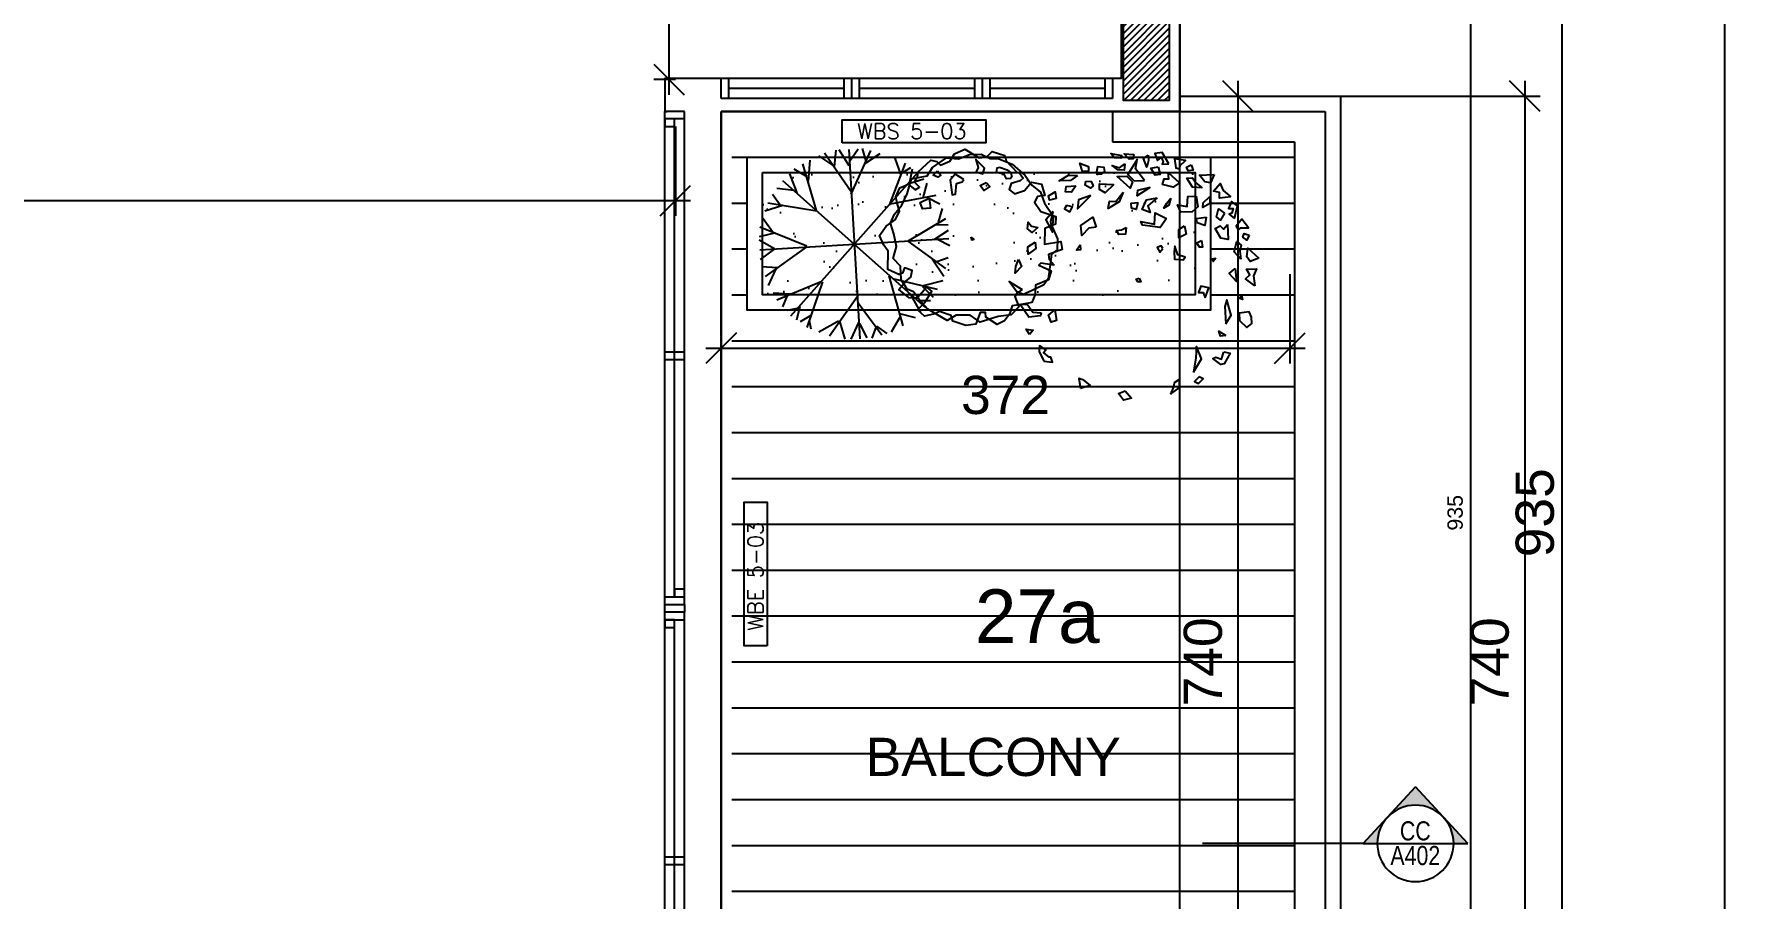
# Model space of a CAD drawing. Extents: x -0.9 to 45.6, y -8.7 to 61.5.
# Drawn here: x 34.41 to 45.57, y 5.65 to 11.3 of the extents above; entities that cross this region are included whole.
import ezdxf
from ezdxf.enums import TextEntityAlignment as Align

# ---------------------------------------------------------------- set-up
doc = ezdxf.new("R2010")
doc.units = 0
doc.header["$MEASUREMENT"] = 0
doc.header["$PDMODE"] = 35
doc.header["$PDSIZE"] = 0.3
doc.layers.get('0').update_dxf_attribs({"linetype": 'CONTINUOUS'})
doc.layers.get('DEFPOINTS').update_dxf_attribs({"linetype": 'CONTINUOUS'})
for name, color, linetype in [('60%', 7, 'CONTINUOUS'), ('A-ALU', 9, 'CONTINUOUS'), ('A-ANNO-SECT-TAG', 7, 'CONTINUOUS'), ('A-AREAS', 6, 'CONTINUOUS'), ('A-AREAS-TXT', 6, 'CONTINUOUS'), ('A-BALUST', 1, 'CONTINUOUS'), ('a-dim', 3, 'CONTINUOUS'), ('A-HATCH-CONC', 8, 'CONTINUOUS'), ('A-N-WINDOW', 3, 'CONTINUOUS'), ('A-NOMENCLATURE', 3, 'CONTINUOUS'), ('A-PLASTER', 8, 'CONTINUOUS'), ('A-PROJECTION', 9, 'CONTINUOUS'), ('A-TILES', 137, 'CONTINUOUS'), ('A-TREES', 63, 'CONTINUOUS'), ('AXIS_100$0$A-axe-dim-100', 3, 'CONTINUOUS'), ('AXIS_50$0$A-DIM-AXIS-50', 3, 'CONTINUOUS'), ('Parcelle$0$N-PLOT', 5, 'CONTINUOUS'), ('S-2ND-3RD-4-5-6TH$0$A-STR 2-3-4-5-6', 2, 'CONTINUOUS'), ('S-2ND-3RD-4-5-6TH$0$N-PLOT', 5, 'CONTINUOUS')]:
    doc.layers.add(name, color=color, linetype=linetype)
doc.styles.add('A100-STEXT', font='arial.ttf', dxfattribs={"height": 0.25})
doc.styles.add('ATTR', font='romans.shx', dxfattribs={"width": 0.8, "height": 0.7})
doc.styles.add('AXIS_100$0$STYLE1', font='arial.ttf')
doc.styles.add('AXIS_50$0$STYLE1', font='arial.ttf')
doc.styles.add('BLOCK', font='arial.ttf', dxfattribs={"width": 0.8, "height": 0.25})
doc.styles.add('ROMANS', font='romans__.ttf')
doc.dimstyles.new('A100-DIM', dxfattribs={"dimtxt": 0.25, "dimasz": 0.2, "dimexe": 0.1, "dimexo": 0.3, "dimgap": 0.1, "dimtad": 1, "dimlfac": 100, "dimrnd": 0.5, "dimdsep": 46, "dimtxsty": 'A100-STEXT', "dimblk1": 'OBLIQUE', "dimblk2": 'OBLIQUE', "dimsah": 1, "dimcen": -0.05, "dimdle": 0.1, "dimclrd": 15, "dimclre": 15, "dimclrt": 256, "dimadec": 0, "dimazin": 0, "dimtfac": 0.28, "dimtix": 1, "dimtmove": 2, "dimatfit": 3, "dimldrblk": 'OBLIQUE', "dimfxl": 1, "dimtolj": 1, "dimarcsym": 0})
doc.dimstyles.new('AXIS_100$0$A50-DIM', dxfattribs={"dimtxt": 0.1, "dimasz": 0.05, "dimexe": 0.05, "dimexo": 0.1, "dimgap": 0.05, "dimtad": 1, "dimlfac": 100, "dimrnd": 0.5, "dimdsep": 46, "dimtxsty": 'AXIS_100$0$STYLE1', "dimblk": 'AXIS_100$0$_OBLIQUE', "dimcen": 0.05, "dimdle": 0.05, "dimclrd": 35, "dimclre": 35, "dimclrt": 256, "dimadec": 0, "dimazin": 0, "dimtfac": 1.4, "dimtix": 1, "dimtmove": 2, "dimatfit": 3, "dimldrblk": 'AXIS_100$0$_Open90', "dimfxl": 1, "dimtolj": 1, "dimarcsym": 0})
doc.dimstyles.new('AXIS_50$0$A50-DIM', dxfattribs={"dimtxt": 0.1, "dimasz": 0.05, "dimexe": 0.05, "dimexo": 0.1, "dimgap": 0.05, "dimtad": 1, "dimlfac": 100, "dimrnd": 0.5, "dimdsep": 46, "dimtxsty": 'AXIS_50$0$STYLE1', "dimblk": 'AXIS_50$0$_OBLIQUE', "dimcen": 0.05, "dimdle": 0.05, "dimclrd": 35, "dimclre": 35, "dimclrt": 256, "dimadec": 0, "dimazin": 0, "dimtfac": 1.4, "dimtix": 1, "dimtmove": 2, "dimatfit": 3, "dimldrblk": 'AXIS_50$0$_Open90', "dimfxl": 1, "dimtolj": 1, "dimarcsym": 0})
doc.dimstyles.new('dim-law', dxfattribs={"dimtxt": 0.25, "dimasz": 0.2, "dimexe": 0.1, "dimexo": 0.3, "dimgap": 0.1, "dimtad": 1, "dimlfac": 100, "dimdsep": 46, "dimtxsty": 'A100-STEXT', "dimblk1": 'OBLIQUE', "dimblk2": 'OBLIQUE', "dimsah": 1, "dimcen": -0.05, "dimdle": 0.1, "dimclrd": 15, "dimclre": 15, "dimclrt": 256, "dimadec": 0, "dimazin": 0, "dimtfac": 0.28, "dimtix": 1, "dimtmove": 2, "dimatfit": 3, "dimldrblk": 'OBLIQUE', "dimfxl": 0.1, "dimtolj": 1, "dimarcsym": 0})

# ---------------------------------------------------------------- blocks, each defined once
blk = doc.blocks.new('DEC6')
for points in [[(-54.284, 20.69), (-46.215, 15.988), (-45.848, 14.107), (-55.018, 16.458), (-57.585, 10.345), (-52.817, 1.881), (-56.485, -3.291), (-58.319, -8.934), (-54.284, -13.636), (-49.149, -19.279), (-51.35, -24.921), (-51.35, -30.564), (-49.149, -35.736), (-39.979, -36.677), (-37.779, -34.326), (-34.845, -36.677), (-37.412, -44.67), (-32.644, -49.843), (-23.841, -53.134), (-20.54, -50.783), (-12.471, -53.605), (-11.004, -56.896), (-6.602, -62.539), (0, -62.069), (-0.734, -55.015), (0.367, -46.081), (4.768, -46.081), (5.135, -55.956), (9.536, -59.247), (18.706, -59.247), (18.706, -51.724), (17.605, -47.492), (19.806, -43.26), (24.941, -45.141), (23.841, -48.902), (25.308, -51.253), (33.377, -53.134), (41.08, -43.26), (45.848, -41.849), (52.45, -38.558), (52.817, -30.564), (50.616, -23.04), (52.083, -16.928), (56.851, -13.636), (60.152, -10.815), (61.986, -4.232), (59.052, 1.411), (52.817, 1.411), (51.716, 4.703), (56.485, 5.173), (57.218, 9.405), (59.052, 12.226), (57.218, 23.982), (53.55, 25.862), (49.883, 25.392), (46.582, 31.505), (47.315, 37.618), (43.647, 44.671), (32.277, 46.082), (28.609, 49.844), (27.876, 55.016), (19.439, 58.308), (16.505, 55.956), (5.502, 54.546), (4.401, 55.486), (0, 54.076), (0.367, 51.254), (4.034, 46.082), (2.567, 41.85), (-2.201, 41.85), (-6.236, 47.963), (-6.236, 55.486), (-12.471, 58.778), (-19.073, 54.076), (-15.772, 50.314), (-16.505, 46.082), (-23.841, 43.731), (-34.111, 47.493), (-37.412, 43.261), (-33.377, 36.207), (-39.979, 27.743), (-47.682, 36.207), (-51.717, 32.445), (-46.582, 23.982), (-49.149, 21.631)], [(-22.374, 49.844), (-33.011, 46.552), (-36.678, 40.439), (-44.748, 36.207), (-49.149, 30.094), (-48.049, 25.392), (-51.717, 19.279), (-56.852, 10.815), (-57.218, 5.643), (-53.184, -2.351), (-50.249, -8.463), (-45.848, -9.404), (-46.582, -13.166), (-53.184, -16.928), (-52.45, -24.451), (-46.215, -31.034), (-38.879, -41.849), (-30.443, -42.319), (-23.107, -48.432), (-20.54, -55.015), (-5.135, -57.366), (3.301, -55.956), (9.903, -54.075), (14.304, -55.485), (21.64, -53.134), (27.876, -46.081), (35.211, -45.141), (38.512, -37.147), (45.481, -31.504), (51.716, -27.272), (53.55, -20.689), (53.55, -12.696), (55.384, -4.232), (59.419, 5.643), (52.45, 14.107), (53.184, 20.69), (49.883, 31.975), (42.914, 36.677), (38.879, 43.731), (32.644, 48.903), (26.042, 50.314), (21.273, 54.076), (11.737, 56.897), (0, 56.427), (-7.703, 54.076), (-15.405, 54.076)], [(17.239, 49.844), (12.104, 51.725), (8.803, 51.725), (6.602, 49.844), (6.602, 48.433), (8.436, 46.552), (11.737, 47.963), (16.505, 45.612), (18.339, 48.433)], [(17.972, 35.737), (14.304, 35.267), (15.772, 30.565), (19.806, 31.505)], [(27.876, 37.148), (23.474, 39.029), (24.941, 42.79), (33.377, 43.731), (28.609, 40.439)], [(31.177, 27.743), (38.146, 26.803), (38.146, 21.631), (30.81, 14.577), (29.343, 16.458), (33.377, 22.571), (31.177, 25.862)], [(49.149, 21.16), (45.481, 20.22), (46.215, 17.869), (49.516, 16.928)], [(2.567, 0), (0, 0), (0.733, -1.41)], [(41.813, 2.822), (36.678, -1.88), (40.713, -5.642), (44.748, -3.291)]]:
    blk.add_lwpolyline(points, close=True)
at = {"style": 'ATTR', "width": 0.8, "flags": 9}
blk.add_attdef('ESTCODE', (0, 0), '', height=0.7, dxfattribs=at)
blk = doc.blocks.new('DEC5')
for p, q in [((-28.419, 42.555), (-25.852, 54.311)), ((-11.547, 49.608), (-21.817, 55.721)), ((-0.177, 31.27), (-16.682, 57.602)), ((-12.648, 51.019), (-10.814, 59.013)), ((0.19, 50.549), (-6.046, 59.483)), ((0, -60), (0, 60)), ((0.19, 48.198), (6.058, 59.483)), ((0.19, 31.74), (16.328, 57.602)), ((11.927, 50.079), (10.093, 59.483)), ((10.46, 47.728), (21.096, 55.721)), ((-35.388, 35.502), (-37.589, 46.317)), ((-28.053, 42.085), (-36.122, 47.728)), ((-20.717, 21.395), (-31.354, 51.489)), ((23.297, 23.276), (30.266, 51.96)), ((28.065, 43.025), (26.598, 53.37)), ((28.065, 41.615), (36.501, 47.728)), ((34.667, 35.032), (37.969, 46.317)), ((-43.091, 26.097), (-49.326, 34.091)), ((-35.755, 35.502), (-46.392, 37.853)), ((42, 42), (-42, -42)), ((-42, 42), (42, -42)), ((37.235, 36.912), (46.405, 37.853)), ((43.837, 28.919), (48.239, 35.972)), ((-44.191, 26.568), (-55.195, 23.276)), ((-21.451, 21.395), (-52.26, 28.449)), ((22.197, 22.336), (50.806, 31.27)), ((42.737, 28.449), (53.374, 25.627)), ((-30.987, -0.235), (-58.496, 12.931)), ((-50.06, 9.17), (-56.662, 17.634)), ((52.273, 7.289), (57.408, 16.693)), ((-51.894, 10.11), (-59.229, 7.759)), ((-52.994, -0.705), (-59.229, 3.997)), ((32.833, -0.235), (59.242, 9.64)), ((52.273, -0.235), (59.609, 3.997)), ((53.374, 7.289), (59.609, 5.408)), ((-60, 0), (60, 0)), ((-51.894, -0.235), (-59.596, -4.467)), ((-30.987, -0.705), (-58.862, -12.461)), ((-51.527, -9.169), (-58.862, -6.818)), ((-54.461, -10.58), (-57.762, -14.812)), ((33.934, -0.235), (57.041, -18.103)), ((50.439, -12.931), (58.875, -8.699)), ((51.173, -0.235), (59.609, -5.407)), ((-42.724, -24.686), (-55.928, -19.984)), ((52.273, -14.341), (54.474, -23.276)), ((-23.284, -23.276), (-53.361, -26.567)), ((-42.724, -25.627), (-48.593, -35.031)), ((-25.852, -26.097), (-30.987, -50.548)), ((-0.544, -29.388), (-18.149, -56.661)), ((23.664, -23.746), (50.072, -32.21)), ((23.664, -23.746), (26.598, -52.899)), ((43.104, -29.859), (48.239, -35.972)), ((45.304, -30.329), (53.374, -26.567)), ((-35.021, -34.561), (-46.025, -37.852)), ((-35.021, -35.501), (-38.689, -44.906)), ((-0.177, -32.21), (13.394, -57.601)), ((25.498, -42.555), (22.197, -55.25)), ((35.401, -35.501), (45.671, -38.323)), ((36.868, -36.912), (39.069, -45.376)), ((-29.52, -44.435), (-36.855, -47.257)), ((-29.153, -44.435), (-28.419, -52.429)), ((-14.482, -51.489), (-25.852, -53.84)), ((-13.748, -50.078), (-8.98, -59.012)), ((-0.177, -47.257), (-4.578, -59.483)), ((0.19, -53.37), (5.325, -59.012)), ((8.626, -49.608), (7.892, -59.012)), ((9.359, -49.608), (19.996, -56.661)), ((26.231, -45.846), (32.833, -49.608))]:
    blk.add_line(p, q)
at = {"style": 'ATTR', "width": 0.8, "flags": 9}
blk.add_attdef('ESTCODE', (0, 0), '', height=0.7, dxfattribs=at)
blk = doc.blocks.new('DEC1')
for points in [[(-17.825703, 50.144688), (-15.340965, 55.637398), (-11.893769, 55.475018), (-12.802246, 52.160138), (-14.540878, 53.429518), (-15.347061, 51.420148), (-14.679306, 50.283108)], [(-10.286347, 57.002498), (-6.636353, 53.173978), (-4.977264, 55.300948), (-2.322731, 54.024758), (-2.654549, 58.704078), (-5.640907, 57.002498)], [(2.096443, 60.253408), (0.995445, 56.151728), (3.318161, 54.875548), (7.299967, 55.726328)], [(13.272677, 57.002498), (10.949967, 55.726328), (12.609047, 54.024758), (14.268137, 54.875548)], [(16.259037, 52.323198), (16.922667, 53.599378), (16.590857, 57.002498), (20.904477, 54.450148), (17.918117, 51.472418)], [(-27.902623, 48.490098), (-28.642653, 45.945318), (-26.266303, 45.915268), (-25.694743, 47.690008)], [(-22.482173, 47.292998), (-22.915303, 48.664658), (-25.556323, 50.836408), (-20.701343, 52.081818), (-20.707443, 47.864548)], [(-12.70607, 49.248398), (-13.313744, 45.632738), (-10.937401, 45.602688), (-9.258873, 49.086028)], [(-2.654549, 51.047028), (-4.645447, 48.494678), (-3.318176, 45.091538), (-1.990913, 46.793108)], [(2.654526, 51.897798), (6.304517, 49.345458), (10.949967, 51.047028), (8.959067, 52.748598), (6.304517, 51.897798)], [(19.245397, 47.643888), (12.277227, 47.218508), (13.272677, 43.815368), (17.918117, 41.688418), (18.913577, 44.240768), (17.254487, 45.516938)], [(21.568117, 51.047028), (27.209017, 53.173978), (29.531737, 50.621628), (26.545377, 48.920058), (26.213557, 51.047028), (24.222657, 50.196248), (23.890837, 48.920058)], [(31.522627, 48.069288), (29.863537, 46.367708), (28.536287, 43.389968), (32.186277, 45.516938)], [(-38.104163, 42.886048), (-35.982343, 39.207198), (-33.437553, 39.947208), (-31.223573, 43.364378)], [(-31.801213, 37.372358), (-27.415503, 38.148518), (-25.333863, 42.636518), (-27.944843, 42.431948), (-29.220293, 39.953298)], [(-17.061733, 46.095918), (-21.688173, 40.867878), (-18.577893, 39.165388), (-13.789101, 40.946228), (-14.889992, 43.454908), (-16.965533, 43.184148)], [(-7.299988, 42.539188), (-9.290886, 39.136068), (-5.640907, 37.859878), (-3.981812, 39.136068)], [(2.322716, 47.218508), (-1.327278, 43.815368), (-0.66365, 40.412228), (3.318161, 37.009098), (6.636337, 38.710668), (2.654526, 40.837618), (5.309077, 44.666158)], [(24.554477, 46.793108), (21.568117, 44.666158), (23.227197, 42.964588), (26.877177, 44.240768)], [(25.549927, 37.859878), (32.186277, 39.561448), (34.177167, 43.389968), (33.181717, 35.307528), (29.199917, 34.882128)], [(36.831707, 44.240768), (35.836257, 42.539188), (37.163527, 41.263018), (40.481707, 41.688418)], [(40.813507, 40.412228), (40.481707, 39.136068), (42.804427, 37.434478), (45.458957, 37.859878)], [(-44.561383, 31.831348), (-39.273253, 31.705098), (-39.604093, 34.382268), (-36.824663, 35.356908), (-40.368063, 38.431048), (-41.276543, 35.116178)], [(-32.518103, 32.329788), (-36.831723, 28.075868), (-31.854473, 28.926648)], [(-12.277245, 32.755178), (-14.599968, 30.628218), (-13.604515, 29.777438), (-11.2818, 30.628218)], [(-1.990913, 33.180578), (-4.977264, 30.628218), (-3.318176, 27.225088), (-0.99546, 30.202838)], [(10.949967, 39.136068), (9.622697, 36.158308), (10.618147, 33.605958), (10.949967, 36.158308)], [(15.927217, 35.307528), (16.922667, 29.777438), (14.268137, 28.075868), (17.918117, 26.799688), (19.245397, 31.479008)], [(23.890837, 30.202838), (21.568117, 37.009098), (25.218107, 32.329788)], [(29.531737, 34.031358), (28.536287, 31.053608), (36.499887, 31.479008), (33.181717, 34.456738)], [(37.495347, 38.285278), (35.836257, 35.732928), (38.158977, 34.031358), (41.477157, 34.031358), (38.158977, 35.307528)], [(-42.472623, 24.672728), (-44.131713, 23.396548), (-42.804433, 22.971158)], [(-22.563583, 30.628218), (-22.563583, 28.501248), (-21.568133, 29.352038)], [(6.636337, 30.628218), (6.304517, 25.523518), (13.272677, 21.269598), (14.931767, 22.120378), (9.290877, 25.098128), (12.277227, 29.352038)], [(21.568117, 28.075868), (20.240847, 25.098128), (22.231747, 24.247348), (23.890837, 25.948898)], [(29.863537, 27.650488), (28.536287, 22.971158), (30.527177, 17.441068), (32.186277, 20.418808), (29.863537, 22.120378)], [(35.504437, 27.650488), (36.168077, 22.120378), (39.154437, 21.694998), (40.813507, 23.821948)], [(44.795317, 26.374298), (42.804427, 28.075868), (42.472607, 29.777438), (43.799877, 31.053608), (46.454417, 29.352038)], [(49.772577, 26.799688), (48.445307, 25.098128), (50.436227, 23.396548), (53.754397, 25.523518)], [(-52.427143, 19.568028), (-50.104423, 20.844198), (-46.786243, 17.441068), (-49.108973, 14.888718), (-53.754413, 14.463338), (-54.418043, 17.441068)], [(-45.127153, 9.784018), (-44.463523, 14.463338), (-38.490813, 18.717258), (-39.818083, 15.739508)], [(-30.195383, 13.187148), (-28.536293, 17.866458), (-25.218123, 16.164898), (-26.213573, 13.187148), (-27.872663, 14.463338)], [(-5.640907, 20.844198), (-7.963623, 18.291858), (-11.2818, 20.418808), (-11.2818, 22.120378), (-7.963623, 20.844198), (-4.313629, 22.971158)], [(-0.66365, 18.717258), (0.663628, 19.142638), (1.659081, 17.441068), (-0.66365, 16.590288)], [(40.481707, 17.015668), (43.799877, 11.910978), (41.477157, 8.507848), (41.145337, 11.910978)], [(46.454417, 20.844198), (44.463497, 22.120378), (42.472607, 21.269598), (42.804427, 19.568028), (45.458957, 19.142638)], [(48.777127, 16.164898), (48.445307, 12.761768), (50.768037, 11.060198), (52.095307, 13.187148)], [(51.099847, 20.418808), (52.095307, 16.590288), (56.077117, 13.187148), (54.418027, 17.866458)], [(18.581767, 15.739508), (16.922667, 13.187148), (19.245397, 11.060198), (21.236297, 11.910978), (19.577217, 13.612548)], [(29.531737, 7.231658), (31.854457, 4.679318), (32.186277, 0), (35.504437, 3.403137), (33.513537, 9.784018)], [(52.095307, 5.955488), (54.086217, 3.403137), (55.745307, 4.679318), (54.418027, 8.082458)], [(-52.427143, -0.850769), (-55.081683, 0.4254), (-56.077133, -5.104706), (-55.081683, -6.380875), (-50.436243, -6.380875), (-51.099873, -5.104706), (-53.754413, -4.253914)], [(-48.445333, 5.530108), (-46.786243, 3.828518), (-44.795343, 5.104708)], [(-0.66365, 1.276169), (-2.322731, 0.4254), (-1.327278, -0.425384), (0, 0)], [(46.454417, 6.380878), (46.122607, 4.679318), (43.468057, 5.104708), (43.799877, 7.657058)], [(49.440767, 0.4254), (49.772577, -4.679306), (43.799877, -7.231651), (47.449857, -3.828529)], [(-47.449883, -17.015672), (-46.454433, -9.784004), (-41.145353, -6.806266), (-44.131713, -11.06018)], [(30.195357, -3.828529), (28.536287, -5.53009), (29.863537, -6.806266)], [(47.118057, -15.739494), (45.127137, -17.866462), (46.122607, -22.120372), (48.445307, -19.568022)], [(50.436227, -9.784004), (51.099847, -13.187141), (53.754397, -13.187141), (55.413487, -10.634796), (53.090757, -11.06018)], [(-50.768053, -17.015672), (-50.436243, -19.993412), (-52.427143, -19.568022), (-52.758963, -16.590282)], [(-45.458983, -31.478992), (-46.786243, -26.799672), (-44.463523, -23.396552), (-43.468073, -26.374292), (-44.463523, -28.075852)], [(48.113497, -26.799672), (45.127137, -28.501252), (45.458957, -32.755162), (47.118057, -30.202822)], [(20.572657, -34.456732), (16.922667, -37.859872), (18.249947, -39.986832), (21.236297, -38.285262)], [(38.158977, -36.583692), (38.822617, -39.136042), (45.127137, -37.434482)], [(-28.204473, -43.389972), (-32.518103, -44.240752), (-30.195383, -47.218492), (-26.545393, -46.367702)], [(24.554477, -39.561442), (23.890837, -40.837612), (27.872647, -44.666142), (34.508987, -42.539172), (32.186277, -40.412222), (27.872647, -41.688402)], [(-11.2818, -55.300932), (-13.936333, -51.472412), (-10.286347, -51.472412), (-7.963623, -52.323192)], [(9.622697, -56.151712), (6.304517, -54.024762), (8.295417, -52.748592), (8.959067, -53.173982), (12.277227, -53.173982), (12.277227, -51.472412), (15.595407, -51.897802), (14.268137, -54.024762)], [(22.563567, -50.621622), (25.218107, -49.770842), (22.563567, -48.069272)]]:
    blk.add_lwpolyline(points, close=True)
at = {"style": 'ATTR', "width": 0.8, "flags": 9}
blk.add_attdef('ESTCODE', (0, 0), '', height=0.7, dxfattribs=at)
blk = doc.blocks.new('_OBLIQUE')
at = {"color": 0, "linetype": 'ByBlock'}
blk.add_line((-0.5, -0.5), (0.5, 0.5), dxfattribs=at)
blk = doc.blocks.new('*D186')
at = {"layer": 'a-dim', "color": 15, "lineweight": -2}
for p, q in [((38.668, 18.3), (38.466, 18.3)), ((38.566, 18.4), (38.566, 10.908)), ((38.608, 11.008), (38.466, 11.008))]:
    blk.add_line(p, q, dxfattribs=at)
at = {"layer": 'DEFPOINTS', "color": 0}
for p in [(38.968, 18.3), (38.566, 11.008), (38.908, 11.008)]:
    blk.add_point(p, dxfattribs=at)
at = {"layer": 'a-dim', "color": 15, "lineweight": -2, "xscale": 0.2, "yscale": 0.2, "zscale": 0.2}
for p, rotation in [((38.566, 18.3), 90), ((38.566, 11.008), 270)]:
    blk.add_blockref('_OBLIQUE', p, dxfattribs=dict(at, rotation=rotation))
at = {"layer": 'a-dim', "insert": (38.338, 14.654), "char_height": 0.25, "attachment_point": 5, "rotation": 90, "style": 'A100-STEXT'}
blk.add_mtext('\\A1;729', dxfattribs=at)
blk = doc.blocks.new('SCT_TAG_D_2')
h = blk.add_hatch(color=256)
h.paths.add_polyline_path([(0.343, -0.371), (0, 0), (0.093, 0, 0.755389), (0.555, -0.131), (0.564, -0.131)])
h.paths.add_polyline_path([(0.564, -0.131), (0.555, -0.131, 0.139348), (0.593, 0), (0.685, 0)])
for p, q in [((0, 0), (-1.051, 0)), ((0, 0), (0.685, 0)), ((0, 0), (0.343, -0.371)), ((0.685, 0), (0.343, -0.371))]:
    blk.add_line(p, q)
blk.add_circle((0.343, 0), 0.25)
at = {"color": 7, "style": 'BLOCK', "width": 0.8}
for tag, p in [('DWG', (0.343, 0.08)), ('SCT.NO.', (0.343, -0.081))]:
    blk.add_attdef(tag, text='', height=0.125, dxfattribs=at).set_placement(p, align=Align.MIDDLE)
blk = doc.blocks.new('A$C0D575FD1')
at = {"layer": 'A-ANNO-SECT-TAG'}
ref = blk.add_blockref('SCT_TAG_D_2', (43.106, 6.013), dxfattribs=dict(at, xscale=-1, rotation=180))
ref.add_attrib('SCT.NO.', 'CC', dxfattribs={"layer": '0', "color": 7, "height": 0.125, "style": 'BLOCK', "width": 0.8}).set_placement((43.448, 6.095), align=Align.MIDDLE)
ref.add_attrib('DWG', 'A402', dxfattribs={"layer": '0', "color": 7, "height": 0.125, "style": 'BLOCK', "width": 0.8}).set_placement((43.448, 5.934), align=Align.MIDDLE)
blk = doc.blocks.new('*D199')
at = {"layer": 'a-dim', "color": 15, "lineweight": -2}
for p, q in [((38.908, 10.5), (38.908, 9.151)), ((42.628, 9.735), (42.628, 9.151)), ((38.808, 9.251), (42.728, 9.251))]:
    blk.add_line(p, q, dxfattribs=at)
at = {"layer": 'DEFPOINTS', "color": 0}
for p in [(38.908, 10.8), (42.628, 10.035), (42.628, 9.251)]:
    blk.add_point(p, dxfattribs=at)
at = {"layer": 'a-dim', "color": 15, "lineweight": -2, "xscale": 0.2, "yscale": 0.2, "zscale": 0.2, "rotation": 180}
blk.add_blockref('_OBLIQUE', (38.908, 9.251), dxfattribs=at)
at = {"layer": 'a-dim', "color": 15, "lineweight": -2, "xscale": 0.2, "yscale": 0.2, "zscale": 0.2}
blk.add_blockref('_OBLIQUE', (42.628, 9.251), dxfattribs=at)
at = {"layer": 'a-dim', "insert": (40.768, 8.944), "char_height": 0.25, "attachment_point": 5, "style": 'A100-STEXT'}
blk.add_mtext('\\A1;372', dxfattribs=at)
blk = doc.blocks.new('*D234')
at = {"layer": 'a-dim', "color": 15, "lineweight": -2}
for p, q in [((42.288, 11), (42.288, 3.4)), ((42.133, 10.9), (42.188, 10.9)), ((42.133, 3.5), (42.188, 3.5))]:
    blk.add_line(p, q, dxfattribs=at)
at = {"layer": 'DEFPOINTS', "color": 0}
for p in [(42.433, 10.9), (42.288, 3.5), (42.433, 3.5)]:
    blk.add_point(p, dxfattribs=at)
at = {"layer": 'a-dim', "color": 15, "lineweight": -2, "xscale": 0.2, "yscale": 0.2, "zscale": 0.2}
for p, rotation in [((42.288, 10.9), 90), ((42.288, 3.5), 270)]:
    blk.add_blockref('_OBLIQUE', p, dxfattribs=dict(at, rotation=rotation))
at = {"layer": 'a-dim', "insert": (42.06, 7.2), "char_height": 0.25, "attachment_point": 5, "rotation": 90, "style": 'A100-STEXT'}
blk.add_mtext('\\A1;740', dxfattribs=at)
blk = doc.blocks.new('*D282')
at = {"layer": '60%', "color": 15, "lineweight": -2}
for p, q in [((44.164, 11), (44.164, 3.4)), ((42.208, 10.9), (44.264, 10.9)), ((42.208, 3.5), (44.264, 3.5))]:
    blk.add_line(p, q, dxfattribs=at)
at = {"layer": 'DEFPOINTS', "color": 0}
for p in [(41.908, 10.9), (41.908, 3.5), (44.164, 3.5)]:
    blk.add_point(p, dxfattribs=at)
at = {"layer": '60%', "color": 15, "lineweight": -2, "xscale": 0.2, "yscale": 0.2, "zscale": 0.2}
for p, rotation in [((44.164, 10.9), 90), ((44.164, 3.5), 270)]:
    blk.add_blockref('_OBLIQUE', p, dxfattribs=dict(at, rotation=rotation))
at = {"layer": '60%', "insert": (43.936, 7.2), "char_height": 0.25, "attachment_point": 5, "rotation": 90, "style": 'A100-STEXT'}
blk.add_mtext('\\A1;740', dxfattribs=at)
blk = doc.blocks.new('*D283')
at = {"layer": '60%', "color": 15, "lineweight": -2}
for p, q in [((45.471, 35.43), (45.471, 3.4)), ((42.208, 35.33), (45.571, 35.33)), ((42.208, 3.5), (45.571, 3.5))]:
    blk.add_line(p, q, dxfattribs=at)
at = {"layer": 'DEFPOINTS', "color": 0}
for p in [(41.908, 35.33), (41.908, 3.5), (45.471, 3.5)]:
    blk.add_point(p, dxfattribs=at)
at = {"layer": '60%', "color": 15, "lineweight": -2, "xscale": 0.2, "yscale": 0.2, "zscale": 0.2}
for p, rotation in [((45.471, 35.33), 90), ((45.471, 3.5), 270)]:
    blk.add_blockref('_OBLIQUE', p, dxfattribs=dict(at, rotation=rotation))
at = {"layer": '60%', "insert": (45.243, 19.415), "char_height": 0.25, "attachment_point": 5, "rotation": 90, "style": 'A100-STEXT'}
blk.add_mtext('\\A1;3183', dxfattribs=at)
blk = doc.blocks.new('AXIS_50$0$_OBLIQUE')
at = {"color": 0, "linetype": 'ByBlock'}
blk.add_line((-0.5, -0.5), (0.5, 0.5), dxfattribs=at)
blk = doc.blocks.new('*D373')
at = {"layer": 'AXIS_50$0$A-DIM-AXIS-50', "color": 35, "lineweight": -2}
for p, q in [((43.62, 12.85), (43.86, 12.85)), ((43.81, 12.9), (43.81, 3.45)), ((43.62, 3.5), (43.86, 3.5))]:
    blk.add_line(p, q, dxfattribs=at)
at = {"layer": 'DEFPOINTS', "color": 0}
for p in [(43.52, 12.85), (43.52, 3.5), (43.81, 3.5)]:
    blk.add_point(p, dxfattribs=at)
at = {"layer": 'AXIS_50$0$A-DIM-AXIS-50', "color": 35, "lineweight": -2, "xscale": 0.05, "yscale": 0.05, "zscale": 0.05}
for p, rotation in [((43.81, 12.85), 90), ((43.81, 3.5), 270)]:
    blk.add_blockref('AXIS_50$0$_OBLIQUE', p, dxfattribs=dict(at, rotation=rotation))
at = {"layer": 'AXIS_50$0$A-DIM-AXIS-50', "insert": (43.709, 8.175), "char_height": 0.1, "attachment_point": 5, "rotation": 90, "style": 'AXIS_50$0$STYLE1'}
blk.add_mtext('\\A1;935', dxfattribs=at)
blk = doc.blocks.new('AXIS_50$0$_Open90')
at = {"color": 0, "linetype": 'ByBlock', "lineweight": -2}
for p, q in [((0, 0), (-1, 0)), ((-0.5, 0.5), (0, 0)), ((0, 0), (-0.5, -0.5))]:
    blk.add_line(p, q, dxfattribs=at)
blk = doc.blocks.new('*D405')
at = {"layer": 'a-dim', "color": 15, "lineweight": -2}
for p, q in [((27.768, 12.1), (27.768, 10.116)), ((38.608, 10.7), (38.608, 10.116)), ((27.668, 10.216), (38.708, 10.216))]:
    blk.add_line(p, q, dxfattribs=at)
at = {"layer": 'DEFPOINTS', "color": 0}
for p in [(27.768, 12.4), (38.608, 11), (38.608, 10.216)]:
    blk.add_point(p, dxfattribs=at)
at = {"layer": 'a-dim', "color": 15, "lineweight": -2, "xscale": 0.2, "yscale": 0.2, "zscale": 0.2, "rotation": 180}
blk.add_blockref('_OBLIQUE', (27.768, 10.216), dxfattribs=at)
at = {"layer": 'a-dim', "color": 15, "lineweight": -2, "xscale": 0.2, "yscale": 0.2, "zscale": 0.2}
blk.add_blockref('_OBLIQUE', (38.608, 10.216), dxfattribs=at)
at = {"layer": 'a-dim', "insert": (33.188, 10.443), "char_height": 0.25, "attachment_point": 5, "style": 'A100-STEXT'}
blk.add_mtext('\\A1;1084', dxfattribs=at)
blk = doc.blocks.new('NWINDOW')
at = {"layer": 'A-N-WINDOW'}
blk.add_lwpolyline([(0, 0), (0, 0.15), (0.939, 0.15), (0.939, 0)], close=True, dxfattribs=at)
at = {"layer": 'A-N-WINDOW', "style": 'ROMANS'}
blk.add_attdef('WBSN1-01', text='', height=0.1, dxfattribs=at).set_placement((0.455, 0.026), align=Align.CENTER)
blk = doc.blocks.new('AXIS_100$0$_OBLIQUE')
at = {"color": 0, "linetype": 'ByBlock'}
blk.add_line((-0.5, -0.5), (0.5, 0.5), dxfattribs=at)
blk = doc.blocks.new('*D427')
at = {"layer": 'AXIS_100$0$A-axe-dim-100', "color": 35, "linetype": 'Continuous', "lineweight": -2}
for p, q in [((44.504, 12.85), (44.358, 12.85)), ((44.408, 3.45), (44.408, 12.9)), ((44.504, 3.5), (44.358, 3.5))]:
    blk.add_line(p, q, dxfattribs=at)
at = {"layer": 'DEFPOINTS', "color": 0, "linetype": 'Continuous'}
for p in [(44.408, 12.85), (44.604, 12.85), (44.604, 3.5)]:
    blk.add_point(p, dxfattribs=at)
at = {"layer": 'AXIS_100$0$A-axe-dim-100', "color": 35, "linetype": 'Continuous', "lineweight": -2, "xscale": 0.05, "yscale": 0.05, "zscale": 0.05}
for p, rotation in [((44.408, 12.85), 90), ((44.408, 3.5), 270)]:
    blk.add_blockref('AXIS_100$0$_OBLIQUE', p, dxfattribs=dict(at, rotation=rotation))
at = {"layer": 'AXIS_100$0$A-axe-dim-100', "linetype": 'Continuous', "insert": (44.231, 8.175), "char_height": 0.25, "attachment_point": 5, "rotation": 90, "style": 'AXIS_100$0$STYLE1'}
blk.add_mtext('\\A1;935', dxfattribs=at)
blk = doc.blocks.new('AXIS_100$0$_Open90')
at = {"color": 0, "linetype": 'ByBlock', "lineweight": -2}
for p, q in [((0, 0), (-1, 0)), ((-0.5, 0.5), (0, 0)), ((0, 0), (-0.5, -0.5))]:
    blk.add_line(p, q, dxfattribs=at)
blk = doc.blocks.new('A$C21287FDA')
at = {"layer": 'A-ALU'}
for p, q in [((41.468, 11.015), (38.908, 11.015)), ((38.908, 10.885), (38.908, 11.015)), ((38.958, 10.885), (38.958, 11.015)), ((39.712, 10.95), (38.958, 10.95)), ((39.712, 10.885), (39.712, 11.015)), ((39.762, 10.885), (39.762, 11.015)), ((39.812, 10.885), (39.812, 11.015)), ((40.565, 10.95), (39.812, 10.95)), ((40.565, 11.015), (40.565, 10.885)), ((40.615, 11.015), (40.615, 10.885)), ((40.665, 11.015), (40.665, 10.885)), ((41.418, 10.95), (40.665, 10.95)), ((41.418, 11.015), (41.418, 10.885)), ((41.468, 11.015), (41.468, 10.885)), ((41.468, 10.885), (38.908, 10.885)), ((38.538, 7.575), (38.538, 10.8)), ((38.668, 10.8), (38.538, 10.8)), ((38.668, 10.75), (38.538, 10.75)), ((38.603, 7.625), (38.603, 10.75)), ((38.668, 7.575), (38.668, 10.8)), ((38.668, 9.225), (38.538, 9.225)), ((38.668, 9.175), (38.538, 9.175)), ((38.538, 7.625), (38.668, 7.625)), ((38.538, 4.3), (38.538, 7.525)), ((38.668, 4.3), (38.668, 7.525)), ((38.538, 7.475), (38.668, 7.475)), ((38.603, 4.35), (38.603, 7.475)), ((38.538, 5.925), (38.668, 5.925)), ((38.538, 5.875), (38.668, 5.875))]:
    blk.add_line(p, q, dxfattribs=at)
for points in [[(38.603, 10.75), (38.538, 10.75), (38.538, 10.7), (38.603, 10.7)], [(38.668, 7.675), (38.603, 7.675), (38.603, 7.625), (38.668, 7.625)], [(38.538, 7.575), (38.668, 7.575), (38.668, 7.525), (38.538, 7.525)], [(38.603, 7.475), (38.538, 7.475), (38.538, 7.425), (38.603, 7.425)]]:
    blk.add_lwpolyline(points, close=True, dxfattribs=at)

msp = doc.modelspace()

# ---------------------------------------------------------------- hatches: boundary and pattern name
at = {"layer": 'A-HATCH-CONC'}
h = msp.add_hatch(dxfattribs=at)
h.set_pattern_fill('ANSI31', color=256, scale=0.25, style=0)
h.paths.add_polyline_path([(41.83837, 13.83), (41.53837, 13.83), (41.53837, 10.87), (41.83837, 10.87)])
h = msp.add_hatch(dxfattribs=at)
h.set_pattern_fill('ANSI31', color=256, scale=0.25, style=0)
h.paths.add_polyline_path([(41.83837, 13.83), (41.53837, 13.83), (41.53837, 10.87), (41.83837, 10.87)])
at = {"layer": 'A-TILES'}
h = msp.add_hatch(dxfattribs=at)
h.set_pattern_fill('_USER', color=256, scale=0.3, style=0, pattern_type=0)
h.set_pattern_definition([(0, (9e-11, -5e-11), (0, 0.3), [])])
h.paths.add_polyline_path([(42.65837, 10.6), (41.46837, 10.6), (41.46837, 10.8), (38.97837, 10.8), (38.97837, 4.3), (38.97837, 3.8), (39.25476, 3.8, -0.18448309), (39.17837, 4, -1), (39.77837, 4, -0.18448309), (39.70198, 3.8), (42.65837, 3.8)])
h.paths.add_polyline_path([(39.07837, 9.5), (39.07837, 10.5), (42.10837, 10.5), (42.10837, 9.5)], flags=16)
at = {"layer": 'A-TREES'}
h = msp.add_hatch(dxfattribs=at)
h.set_pattern_fill('AR-SAND', color=256, scale=0.2, style=0)
h.set_pattern_definition([(37.5, (-338376.54673, -23743.47172), (-0.01259867162, 0.3853647538), [0, -0.304, 0, -0.34, 0, -0.325]), (7.5, (-338376.54673, -23743.4717), (0.35395534105, 0.56442921305), [0, -0.164, 0, -0.274, 0, -0.105]), (327.5, (-338376.79273, -23743.4717), (0.62282837235, 0.0011318107), [0, -0.1, 0, -0.36, 0, -0.47]), (317.5, (-338376.79273, -23743.4717), (0.6012253209, 0.175535113), [0, -0.05, 0, -0.236, 0, -0.27])])
h.paths.add_polyline_path([(39.17837, 10.4), (39.17837, 9.6), (42.00837, 9.6), (42.00837, 10.4)])

# ---------------------------------------------------------------- linework, layer by layer
msp.add_lwpolyline([(38.90837, 10.8), (38.90837, 10.8)])
msp.add_lwpolyline([(38.90837, 10.8), (38.90837, 10.8)])
at = {"layer": 'A-ALU'}
for p in [(41.46837, 10.8), (38.90837, 7.57499), (41.46837, 10.8), (38.90837, 7.57499)]:
    msp.add_line(p, (38.90837, 10.8), dxfattribs=at)
at = {"layer": 'A-AREAS'}
for p, q in [((41.90837, 18.67), (41.90837, 10.8)), ((41.90837, 10.8), (38.90837, 10.8)), ((38.90837, 10.8), (38.90837, 3.79966))]:
    msp.add_line(p, q, dxfattribs=at)
msp.add_lwpolyline([(38.90837, 10.8), (41.90837, 10.8), (41.90837, 10.9), (42.95837, 10.9), (42.95837, 3.5), (35.8618, 3.5), (38.90837, 3.79966)], close=True, dxfattribs=at)
at = {"layer": 'A-BALUST'}
for p, q in [((41.83837, 10.8), (42.85837, 10.8)), ((41.83837, 10.8), (42.85837, 10.8)), ((42.85837, 10.8), (42.85837, 3.6)), ((42.85837, 10.8), (42.85837, 3.6))]:
    msp.add_line(p, q, dxfattribs=at)
at = {"layer": 'A-PLASTER'}
for points in [[(41.53837, 13.9), (41.52337, 13.9), (41.52337, 11.015), (41.46837, 11.015), (41.46837, 11)], [(41.53837, 13.9), (41.52337, 13.9), (41.52337, 11.015), (41.46837, 11.015), (41.46837, 11)], [(38.90837, 11), (38.90837, 11.015), (38.53837, 11.015), (38.53837, 10.8), (38.55337, 10.8)], [(38.90837, 11), (38.90837, 11.015), (38.53837, 11.015), (38.53837, 10.8), (38.55337, 10.8)]]:
    msp.add_lwpolyline(points, dxfattribs=at)
at = {"layer": 'A-PROJECTION'}
for p, q in [((41.90837, 10.9), (42.95837, 10.9)), ((41.90837, 10.9), (42.95837, 10.9)), ((42.95837, 10.9), (42.95837, 3.5)), ((42.95837, 10.9), (42.95837, 3.5)), ((38.90837, 4.3), (38.90837, 10.8)), ((38.90837, 4.3), (38.90837, 10.8)), ((41.46837, 10.8), (41.46837, 10.6)), ((41.46837, 10.8), (41.46837, 10.6)), ((41.46837, 10.6), (42.65837, 10.6)), ((41.46837, 10.6), (42.65837, 10.6)), ((42.65837, 10.6), (42.65837, 3.8)), ((42.65837, 10.6), (42.65837, 3.8))]:
    msp.add_line(p, q, dxfattribs=at)
for points in [[(39.07837, 10.5), (42.10837, 10.5), (42.10837, 9.5), (39.07837, 9.5)], [(39.07837, 10.5), (42.10837, 10.5), (42.10837, 9.5), (39.07837, 9.5)], [(39.17837, 10.4), (42.00837, 10.4), (42.00837, 9.6), (39.17837, 9.6)], [(39.17837, 10.4), (42.00837, 10.4), (42.00837, 9.6), (39.17837, 9.6)]]:
    msp.add_lwpolyline(points, close=True, dxfattribs=at)
at = {"layer": 'Parcelle$0$N-PLOT'}
msp.add_lwpolyline([(0, 0), (38.90837, 0, 0.41421356), (41.90837, 3), (41.90837, 55.45463, 0.4229554), (38.81912, 58.4533), (0, 57.29794)], format="xyb", close=True, dxfattribs=at)
at = {"layer": 'S-2ND-3RD-4-5-6TH$0$A-STR 2-3-4-5-6'}
msp.add_lwpolyline([(41.53837, 13.83), (41.83837, 13.83), (41.83837, 10.87), (41.53837, 10.87)], close=True, dxfattribs=at)
msp.add_lwpolyline([(41.53837, 13.83), (41.83837, 13.83), (41.83837, 10.87), (41.53837, 10.87)], close=True, dxfattribs=at)
at = {"layer": 'S-2ND-3RD-4-5-6TH$0$N-PLOT'}
msp.add_lwpolyline([(0, 0), (38.90837, 0, 0.41421356), (41.90837, 3), (41.90837, 55.45463, 0.4229554), (38.81912, 58.4533), (0, 57.29794)], format="xyb", close=True, dxfattribs=at)

# ---------------------------------------------------------------- block references
at = {"layer": 'A-ALU'}
msp.add_blockref('A$C21287FDA', (0, 0), dxfattribs=at)
at = {"layer": 'A-ANNO-SECT-TAG'}
msp.add_blockref('A$C0D575FD1', (0, 0), dxfattribs=at)
at = {"layer": 'A-N-WINDOW'}
msp.add_blockref('NWINDOW', (39.69968, 10.59391), dxfattribs=at).add_auto_attribs({'WBSN1-01': 'WBS 5-03'})
at = {"layer": 'A-N-WINDOW', "rotation": 90}
msp.add_blockref('NWINDOW', (39.20837, 7.30454), dxfattribs=at).add_auto_attribs({'WBSN1-01': 'WBE 5-03'})
at = {"layer": 'A-TREES'}
for name, p, xscale, yscale, zscale, rotation in [('DEC1', (41.62292, 9.70197), -0.01417175654101505, 0.01417175978349405, 0.01417176, 321.3196686951003), ('DEC5', (39.7785, 9.93122), 0.01043265788409741, 0.01043264418876788, 0.01043265484800001, 48.4192749865784), ('DEC6', (40.56093, 9.96285), -0.009503991858349527, 0.009504007548457594, 0.009504000000000002, 321.3196377522352)]:
    msp.add_blockref(name, p, dxfattribs=dict(at, xscale=xscale, yscale=yscale, zscale=zscale, rotation=rotation))

# ---------------------------------------------------------------- texts
at = {"layer": 'A-AREAS-TXT', "style": 'A100-STEXT'}
msp.add_text('27a', height=0.35, dxfattribs=at).set_placement((40.97493, 7.324), align=Align.CENTER)
at = {"layer": 'A-NOMENCLATURE', "style": 'A100-STEXT'}
msp.add_text('BALCONY', height=0.25, dxfattribs=at).set_placement((39.85254, 6.45379))

# ---------------------------------------------------------------- dimensions: what is measured, and where the dimension line sits
at = {"layer": '60%'}
for base, p1, picture, middle in [((45.47116, 3.5), (41.90837, 35.33031), '*D283', (45.24343, 19.41515)), ((44.16403, 3.5), (41.90837, 10.9), '*D282', (43.93639, 7.2))]:
    dim = msp.add_linear_dim(base=base, p1=p1, p2=(41.90837, 3.5), angle=90, dimstyle='A100-DIM', dxfattribs=at)
    dim.commit()
    dim.dimension.update_dxf_attribs({"geometry": picture, "text_midpoint": middle})
at = {"layer": 'a-dim'}
dim = msp.add_linear_dim(base=(38.56562, 11.0075), p1=(38.96837, 18.3), p2=(38.90837, 11.0075), angle=90, dimstyle='A100-DIM', dxfattribs=at)
dim.commit()
dim.dimension.update_dxf_attribs({"geometry": '*D186', "text_midpoint": (38.33798, 14.65375)})
dim = msp.add_linear_dim(base=(38.60837, 10.21566), p1=(27.76837, 12.4), p2=(38.60837, 11), dimstyle='A100-DIM', dxfattribs=at)
dim.commit()
dim.dimension.update_dxf_attribs({"geometry": '*D405', "text_midpoint": (33.18837, 10.4433)})
dim = msp.add_aligned_dim(p1=(42.43337, 10.9), p2=(42.43337, 3.5), distance=-0.14572, dimstyle='dim-law', dxfattribs=at)
dim.commit()
dim.dimension.update_dxf_attribs({"geometry": '*D234', "text_midpoint": (42.06001, 7.2)})
dim = msp.add_linear_dim(base=(42.6276181, 9.2508656), p1=(38.9083684, 10.8), p2=(42.6276181, 10.0352094), dimstyle='A100-DIM', dxfattribs=at)
dim.commit()
dim.dimension.update_dxf_attribs({"geometry": '*D199', "text_midpoint": (40.7679932, 8.9443429), "dimtype": 160})
at = {"layer": 'AXIS_100$0$A-axe-dim-100', "linetype": 'Continuous'}
dim = msp.add_linear_dim(base=(44.40837, 12.85), p1=(44.60434, 3.5), p2=(44.60434, 12.85), angle=90, dimstyle='AXIS_100$0$A50-DIM', override={"dimtxt": 0.25}, dxfattribs=at)
dim.commit()
dim.dimension.update_dxf_attribs({"geometry": '*D427', "text_midpoint": (44.23064, 8.175)})
at = {"layer": 'AXIS_50$0$A-DIM-AXIS-50'}
dim = msp.add_linear_dim(base=(43.80964, 3.5), p1=(43.52019, 12.85), p2=(43.52019, 3.5), angle=90, dimstyle='AXIS_50$0$A50-DIM', dxfattribs=at)
dim.commit()
dim.dimension.update_dxf_attribs({"geometry": '*D373', "text_midpoint": (43.70855, 8.175)})

doc.saveas('drawing.dxf')
